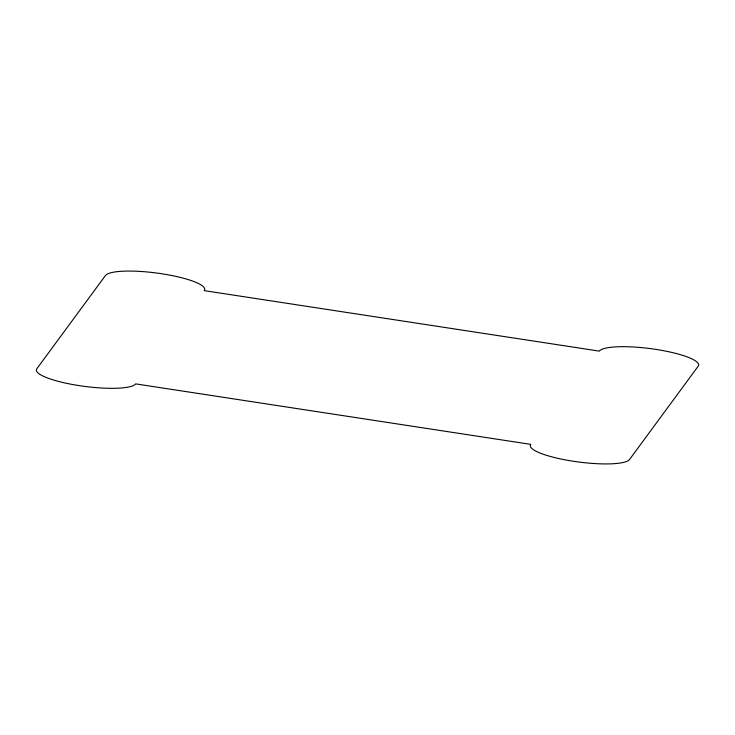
<?xml version="1.0" encoding="UTF-8"?>
<svg xmlns="http://www.w3.org/2000/svg" width="735" height="735" viewBox="0 0 735 735"><rect width="100%" height="100%" fill="white"/><g stroke="black" fill="none" stroke-linecap="round" stroke-linejoin="round"><path stroke-width="1.1" d="M105.454 275.515L36.842 368.759A50.265 10.198 7.4 0 0 79.371 385.645A50.265 10.198 7.4 0 0 135.626 383.881L530.762 444.363A50.265 10.198 7.4 0 0 573.291 461.249A50.265 10.198 7.4 0 0 629.546 459.485L698.158 366.241A50.265 10.198 7.4 0 0 655.629 349.355A50.265 10.198 7.4 0 0 599.374 351.119L204.238 290.637A50.265 10.198 7.4 0 0 161.709 273.751A50.265 10.198 7.4 0 0 105.454 275.515"/></g></svg>
